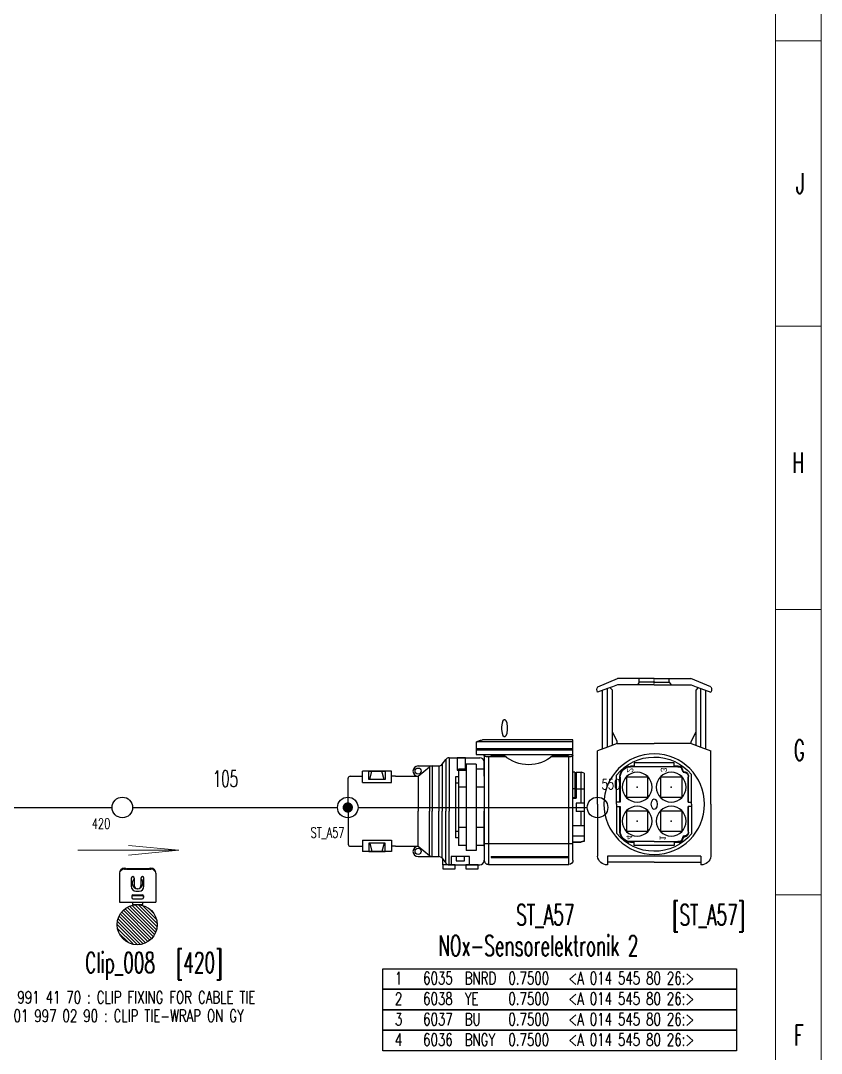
# Model space of a CAD drawing. Extents: x 69 to 1887, y 24 to 936.
# Drawn here: x 1363.5 to 1557.9, y 401.3 to 652.1 of the extents above; entities that cross this region are included whole.
import ezdxf

# ---------------------------------------------------------------- set-up
doc = ezdxf.new("R2010")
doc.units = 0
doc.linetypes.add('DOT', pattern=[0.25, 0, -0.25])
doc.layers.get('0').update_dxf_attribs({"linetype": 'CONTINUOUS'})
for name, color, linetype in [('LAYER_0', 7, 'CONTINUOUS'), ('SELECTION', 7, 'CONTINUOUS'), ('SYMBOLS', 7, 'CONTINUOUS')]:
    doc.layers.add(name, color=color, linetype=linetype)
doc.styles.add('HS-BUNDLE-DIMENSION', font='ROMANS.SHX', dxfattribs={"width": 0.6, "height": 4})
doc.styles.add('HS-COMP-DESCRIPTION', font='ROMANS.SHX', dxfattribs={"width": 0.6, "height": 5})
doc.styles.add('HS-DRAWING-FRAME', font='ROMANS.SHX', dxfattribs={"width": 0.6, "height": 5})
doc.styles.add('HS-NODE', font='ROMANS.SHX', dxfattribs={"width": 0.7, "height": 2.5})
doc.styles.add('HS-PART-NO', font='ROMANS.SHX', dxfattribs={"width": 0.7, "height": 3})
doc.styles.add('HS-WIRE', font='ROMANS.SHX', dxfattribs={"width": 0.7, "height": 3})
doc.linetypes.add('PFA Top 260 NW 10', pattern='A,0.0001,-0.2,[132,ltypeshp.shx,S=0.2,R=0,X=-0.2,Y=0],-0.2', length=0.4001)

# ---------------------------------------------------------------- blocks, each defined once
blk = doc.blocks.new('P00117211')
at = {"layer": 'LAYER_0', "color": 7}
for points in [[(-8.45, 8.35), (-16.43, 0.37)], [(-16.32, -0.93), (-7.15, 8.23)], [(-16.3, 1.92), (-10, 8.21)], [(-6.01, 7.96), (-16.04, -2.07)], [(-15.65, -3.09), (-5, 7.56)], [(-12.1, 7.53), (-15.6, 4.03)], [(-4.08, 7.06), (-15.14, -4)], [(-14.55, -4.82), (-3.26, 6.47)], [(-2.52, 5.79), (-13.88, -5.56)], [(-13.11, -6.21), (-1.88, 5.02)], [(0.98, 7.56), (0.98, -7.44)], [(14.2, 6.74), (13.32, 7.54)], [(14.68, 5.55), (14.68, 5.07)], [(14.98, 5.08), (14.68, 5.07)], [(14.91, 4.37), (14.68, 4.33)], [(14.68, 4.33), (14.68, -4.34)], [(14.91, 4.37), (14.91, -4.35)], [(14.98, 5.56), (14.98, 5.08)], [(-1.32, 4.17), (-12.26, -6.77)], [(-11.31, -7.23), (-0.85, 3.23)], [(-0.5, 2.16), (-10.25, -7.59)], [(-9.06, -7.81), (-0.28, 0.97)], [(0.98, 2.15), (-0.03, 2.15), (-0.03, -2.11), (0.98, -2.11)], [(2.36, 2), (2.35, -1.88)], [(3.71, 2.01), (3.71, -1.89)], [(-0.24, -0.41), (-7.68, -7.84)], [(-6, -7.58), (-0.52, -2.1)], [(-1.81, -4.81), (-3.27, -6.26)], [(14.21, -6.61), (13.35, -7.41)], [(14.68, -4.34), (14.91, -4.35)], [(14.68, -4.96), (14.68, -5.44)], [(14.98, -4.96), (14.68, -4.96)], [(14.98, -4.96), (14.98, -5.44)]]:
    blk.add_lwpolyline(points, dxfattribs=at)
blk.add_circle((-8.33, 0.24), 8.28, dxfattribs=at)
for centre, radius, start, end in [((12.98, 5.56), 2, 0, 90), ((12.98, 5.56), 1.7, 0, 44.133), ((15.18, 4.7), 0.623, 142.62, 216.47), ((15.34, 4.68), 0.535, 131.49, 217.58), ((3.21, 2.01), 0.5, 0, 90), ((8.78, 0.09), 2.24, 36.794, 321.01), ((3.21, -1.89), 0.5, 270, 0), ((12.98, -5.44), 2, 270, 0), ((12.98, -5.44), 1.7, 316.49, 0), ((15.02, -4.64), 0.46, 138.25, 223.06), ((15.22, -4.62), 0.417, 138.87, 235.01)]:
    blk.add_arc(centre, radius, start, end, dxfattribs=at)
at = {"layer": 'SYMBOLS', "color": 7}
for points in [[(12.98, 7.56), (0.98, 7.56)], [(3.21, 2.51), (2.85, 2.51)], [(3.55, 2.51), (3.21, 2.51)], [(4.05, 2.01), (4.05, -1.89)], [(5.55, 0.77), (5.55, -0.57)], [(6.55, -0.02), (6.55, 0.13)], [(10.93, 2.68), (7.46, 2.68)], [(10.93, 1.43), (7.85, 1.43)], [(3.21, -2.39), (2.85, -2.39)], [(3.55, -2.39), (3.21, -2.39)], [(7.47, -2.57), (10.93, -2.57)], [(10.93, -1.32), (7.85, -1.32)], [(12.98, -7.44), (0.98, -7.44)]]:
    blk.add_lwpolyline(points, dxfattribs=at)
for centre, radius, start, end in [((2.86, 2), 0.5, 90, 180), ((3.55, 2.01), 0.5, 0, 90), ((7.55, 0.68), 2, 90, 180), ((7.85, 0.13), 1.3, 90, 180), ((10.93, 2.06), 0.62, 0, 90), ((10.93, 2.05), 0.62, 270, 0), ((2.85, -1.88), 0.5, 180, 270), ((3.55, -1.89), 0.5, 270, 0), ((7.55, -0.57), 2, 180, 270), ((7.85, -0.02), 1.3, 180, 270), ((10.93, -1.94), 0.62, 0, 90), ((10.93, -1.95), 0.62, 270, 0)]:
    blk.add_arc(centre, radius, start, end, dxfattribs=at)
blk = doc.blocks.new('AMP12_91', base_point=(140.15, 116.07))
at = {"layer": 'LAYER_0', "color": 7}
for points in [[(124.69, 143.08), (99.823, 143.08)], [(124.69, 143.08), (150.22, 143.08)], [(151.94, 138.37), (150.22, 143.08)], [(179.9, 138.36), (178.18, 143.07)], [(180.69, 143.03), (184.61, 133.61)], [(99.823, 138.39), (95.669, 138.39)], [(97.05, 116.07), (97.05, 138.41)], [(99.823, 138.39), (99.823, 93.743)], [(151.08, 140.73), (179.04, 140.73)], [(153.66, 133.66), (151.94, 138.37)], [(151.94, 138.37), (179.9, 138.37)], [(180.75, 136.02), (179.9, 138.36)], [(124.69, 133.93), (110.57, 133.93)], [(123.65, 133.94), (123.65, 132.3)], [(124.69, 133.93), (138.81, 133.93)], [(125.65, 132.3), (125.65, 133.94)], [(152.78, 136.02), (179.04, 136.02)], [(153.66, 133.66), (154.54, 133.66)], [(153.66, 133.66), (153.66, 116.07)], [(154.54, 133.66), (159.27, 136.02)], [(179.04, 136.02), (180.33, 137.19)], [(181.62, 133.65), (180.75, 136.02)], [(181.62, 125.74), (181.62, 133.65)], [(184.63, 116.07), (184.61, 133.61)], [(109.02, 130.1), (106.64, 129.05)], [(109.45, 129.96), (107.07, 128.91)], [(109.45, 129.96), (109.45, 130.47)], [(111.33, 132.44), (123.65, 132.44)], [(111.57, 119.19), (121.57, 119.19), (121.57, 129.19), (111.57, 129.19), (111.57, 119.19)], [(111.77, 132.3), (123.65, 132.3)], [(125.65, 132.44), (137.86, 132.44)], [(125.65, 132.3), (137.6, 132.3)], [(127.81, 119.19), (137.81, 119.19), (137.81, 129.19), (127.81, 129.19), (127.81, 119.19)], [(139.93, 129.96), (142.3, 128.91)], [(139.93, 129.96), (142.3, 128.91)], [(140.17, 130.1), (142.55, 129.05)], [(140.17, 130.1), (142.55, 129.05)], [(104.89, 125.58), (104.89, 116.07)], [(106.57, 125.58), (104.89, 125.58)], [(106.37, 127.44), (106.37, 125.58)], [(106.8, 116.07), (106.8, 127.32)], [(142.57, 127.3), (142.57, 116.07)], [(142.8, 125.58), (144.48, 125.58)], [(142.82, 127.44), (142.82, 125.58)], [(144.48, 125.58), (144.48, 116.07)], [(181.63, 116.07), (181.62, 125.74)], [(182.97, 123.26), (181.64, 124.1)], [(182.97, 116.07), (182.97, 123.26)], [(182.97, 123.26), (184.62, 123.26)], [(97.05, 116.07), (97.05, 93.725)], [(104.89, 116.07), (104.89, 106.55)], [(106.8, 116.07), (106.8, 104.71)], [(127.21, 116.06), (126.87, 116.76), (125.94, 117.27), (124.68, 117.46), (123.42, 117.27), (122.49, 116.76), (122.16, 116.07), (122.5, 115.37), (123.43, 114.86), (124.7, 114.68), (125.96, 114.86), (126.88, 115.37), (127.21, 116.06)], [(142.57, 116.07), (142.57, 104.73)], [(144.48, 116.07), (144.48, 106.55)], [(153.66, 98.47), (153.66, 116.07)], [(181.63, 116.07), (181.62, 106.39)], [(182.97, 116.07), (182.97, 108.87)], [(184.63, 116.07), (184.61, 98.521)], [(111.57, 102.95), (121.57, 102.95), (121.57, 112.95), (111.57, 112.95), (111.57, 102.95)], [(127.81, 102.95), (137.81, 102.95), (137.81, 112.95), (127.81, 112.95), (127.81, 102.95)], [(182.97, 108.87), (181.64, 108.04)], [(182.97, 108.87), (184.62, 108.87)], [(104.89, 106.55), (106.57, 106.55)], [(106.47, 106.55), (106.47, 104.73)], [(144.48, 106.55), (142.8, 106.55)], [(142.82, 106.55), (142.82, 104.73)], [(181.62, 106.39), (181.62, 98.486)], [(111.5, 99.737), (123.65, 99.737)], [(123.65, 99.827), (111.72, 99.827)], [(123.65, 98.013), (123.65, 99.825)], [(137.59, 99.827), (125.65, 99.827)], [(125.65, 99.825), (125.65, 98.013)], [(125.65, 99.737), (137.85, 99.737)], [(99.823, 93.743), (95.669, 93.743)], [(124.69, 98.018), (110.79, 98.018)], [(124.69, 98.018), (138.58, 98.018)], [(151.94, 93.76), (150.22, 89.049)], [(153.66, 98.47), (151.94, 93.76)], [(151.94, 93.76), (179.9, 93.76)], [(152.78, 96.115), (179.04, 96.115)], [(153.66, 98.47), (154.54, 98.47)], [(154.54, 98.47), (159.27, 96.115)], [(179.9, 93.777), (178.18, 89.066)], [(179.04, 96.115), (180.33, 94.946)], [(180.75, 96.115), (179.9, 93.777)], [(180.69, 89.1), (184.61, 98.521)], [(181.62, 98.486), (180.75, 96.115)], [(124.69, 89.049), (99.823, 89.049)], [(124.69, 89.049), (150.22, 89.049)], [(151.08, 91.405), (179.04, 91.405)]]:
    blk.add_lwpolyline(points, dxfattribs=at)
at = {"layer": 'LAYER_0', "color": 7, "linetype": 'DOT'}
blk.add_lwpolyline([(181.63, 116.07), (184.63, 116.07)], dxfattribs=at)
blk.add_lwpolyline([(181.63, 116.07), (184.63, 116.07)], dxfattribs=at)
at = {"layer": 'LAYER_0', "color": 7}
for centre, radius in [((124.69, 116.07), 24.017), ((116.57, 124.19), 7.12), ((132.81, 124.19), 7.12), ((116.57, 107.95), 7.12), ((132.81, 107.95), 7.12)]:
    blk.add_circle(centre, radius, dxfattribs=at)
for centre, radius, start, end in [((100.39, 138.39), 4.725, 97.041, 180.04), ((179.41, 141.28), 2.168, 53.946, 124.5), ((125.47, 116.07), 23.278, 129.84, 230.9), ((123.9, 116.07), 23.278, 309.13, 50.152), ((114.09, 126.98), 7.732, 164.43, 176.55), ((114.52, 126.84), 7.732, 164.43, 176.55), ((111.1, 130.35), 2.097, 176.56, 186.84), ((111.1, 130.35), 2.097, 83.646, 176.56), ((111.53, 130.21), 2.097, 176.56, 186.84), ((111.53, 130.21), 2.097, 83.646, 176.56), ((137.84, 130.21), 2.097, 3.4424, 96.354), ((138.09, 130.35), 2.097, 3.4424, 96.354), ((137.84, 130.21), 2.097, 353.16, 3.4424), ((138.09, 130.35), 2.097, 353.16, 3.4424), ((134.85, 126.84), 7.732, 3.4502, 15.569), ((135.1, 126.98), 7.732, 3.4502, 15.569), ((111.47, 104.74), 5, 180.1, 269.61), ((111.8, 104.84), 5, 180.1, 269.61), ((137.57, 104.84), 5, 270.39, 359.9), ((137.81, 104.74), 5, 270.39, 359.9), ((100.39, 93.74), 4.725, 179.96, 262.96), ((179.41, 90.853), 2.168, 235.5, 306.05)]:
    blk.add_arc(centre, radius, start, end, dxfattribs=at)
for p in [(116.57, 124.19), (132.81, 124.19), (116.57, 107.95), (132.81, 107.95)]:
    blk.add_point(p, dxfattribs=at)
for s, p in [('1', (107.42, 118.66)), ('3', (139.95, 119.19)), ('4', (107.76, 102.69)), ('2', (139.76, 103.14))]:
    blk.add_text(s, height=3, dxfattribs=at).set_placement(p)
blk = doc.blocks.new('418105052')
at = {"linetype": 'Continuous'}
for p, q in [((0, 0), (-16.6, 0)), ((-15.3, 0), (-15.3, -2.7)), ((-12.7, -2.7), (-12.7, 0)), ((-9.3, 0), (-9.3, -1.95)), ((-7.3, 0), (-7.3, -1.95)), ((-3.9, 0), (-3.9, -1.95)), ((0, 0), (0.2, -0.75)), ((-16.6, 0), (-16.8, -0.75)), ((-16.8, -0.75), (-16.72, -0.75)), ((-16.8, -2.7), (-16.8, -0.75)), ((-16.72, -2.7), (-16.72, -0.75)), ((-12.7, -0.75), (-9.3, -0.75)), ((-7.3, -1.95), (-9.3, -1.95)), ((-7.3, -0.75), (0.2, -0.75)), ((0.2, -1.95), (-6.05, -1.95)), ((-6.05, -2.7), (-6.05, -1.95)), ((0.2, -2.25), (-6, -2.25)), ((-6, -2.25), (-6, -2.7)), ((-3.8, -2.25), (-3.8, -2.7)), ((-3.7, -1.95), (-3.7, -2.25)), ((-1.8, -1.95), (-1.8, -2.25)), ((0.2, -1.95), (0.2, -0.75)), ((0.2, -2.25), (0.2, -2.7)), ((-22.15, -3.7), (3.95, -3.7)), ((-22.15, -4.2), (-22.15, -3.7)), ((-22.15, -23.25), (-22.15, -4.2)), ((-22.15, -4.2), (-22.15, -4.2)), ((-21.15, -2.7), (8.05, -2.7)), ((-20.45, -22.55), (-20.45, -3.8)), ((-20.45, -3.8), (-20.28, -3.8)), ((-20.28, -22.55), (-20.28, -3.8)), ((-17.15, -2.7), (-17.15, -24.25)), ((3.95, -3.7), (3.95, -7.94)), ((4.27, -3.8), (4.27, -7.56)), ((4.55, -3.8), (4.27, -3.8)), ((4.55, -26.25), (4.55, -2.7)), ((5.55, -2.7), (5.55, -26.25)), ((5.92, -2.7), (5.92, -26.25)), ((7.63, -2.7), (7.63, -26.06)), ((8.05, -2.7), (8.05, -24.65)), ((3.95, -19.01), (3.95, -23.25)), ((4.27, -19.39), (4.27, -22.65)), ((-20.28, -22.55), (-20.45, -22.55)), ((4.55, -22.55), (4.27, -22.55)), ((3.95, -23.25), (-22.15, -23.25)), ((4.55, -24.25), (-21.14, -24.25)), ((-17.55, -24.25), (-17.55, -26.25)), ((-13.19, -24.25), (-13.19, -26.25)), ((-3.41, -24.25), (-3.41, -26.25)), ((0.95, -24.25), (0.95, -26.25)), ((4.55, -22.65), (4.27, -22.65)), ((2.2, -26.25), (-18.8, -26.25)), ((-18.8, -26.25), (-18.8, -28.65)), ((2.2, -26.25), (2.2, -28.65)), ((7.51, -26.25), (4.55, -26.25)), ((2.2, -28.65), (-18.8, -28.65)), ((-17.55, -28.65), (-17.55, -30.5)), ((-13.19, -28.65), (-13.19, -30.5)), ((-3.41, -28.65), (-3.41, -30.5)), ((0.95, -28.65), (0.95, -30.5)), ((0.95, -30.5), (-17.55, -30.5)), ((-15.7, -30.5), (-15.7, -31.25)), ((-0.9, -31.25), (-15.7, -31.25)), ((-14.2, -30.5), (-14.2, -31.25)), ((-2.4, -30.5), (-2.4, -31.25)), ((-0.9, -30.5), (-0.9, -31.25))]:
    blk.add_line(p, q, dxfattribs=at)
for centre, radius, start, end in [((-21.15, -3.7), 1, 90, 180), ((11.05, -13.48), 9, 138.88, 221.12)]:
    blk.add_arc(centre, radius, start, end, dxfattribs=at)
for points, start_tangent, end_tangent in [([(-16.52, 0), (-16.58, -0.25), (-16.65, -0.5), (-16.72, -0.75)], (-0.264057, -0.964507), (-0.263542, -0.964648)), ([(4.27, -2.7), (4.19, -2.74), (4.11, -2.84), (4.04, -3), (3.99, -3.21), (3.96, -3.45), (3.95, -3.7)], (-1, 0), (0, -1)), ([(-22.15, -23.25), (-22.11, -23.51), (-22.1, -23.53)], (0, -1), (0.280583, -0.95983)), ([(-21.14, -24.25), (-21.4, -24.22), (-21.65, -24.12), (-21.85, -23.96), (-22.01, -23.75), (-22.11, -23.51), (-22.15, -23.25)], (-1, 0), (0, 1)), ([(-21.4, -24.22), (-21.14, -24.25)], (0.966808, -0.255504), (1, 0)), ([(3.95, -23.25), (3.96, -23.5), (3.99, -23.74), (4.04, -23.95), (4.11, -24.11), (4.19, -24.21), (4.27, -24.25)], (0, -1), (1, 0)), ([(7.63, -26.06), (7.86, -25.6), (8, -25.13), (8.05, -24.65)], (0.517836, 0.85548), (0, 1)), ([(7.51, -26.25), (7.55, -26.19), (7.59, -26.12), (7.63, -26.06)], (0.542326, 0.840168), (0.517836, 0.85548))]:
    blk.add_spline(points, degree=3, dxfattribs=dict(at, start_tangent=start_tangent, end_tangent=end_tangent))
at = {"layer": 'LAYER_0', "color": 7, "xscale": 0.5088066779671179, "yscale": 0.5088066779671179, "zscale": 0.5088066779671179}
blk.add_blockref('AMP12_91', (0.33, 17.02), dxfattribs=at)
blk = doc.blocks.new('COVER_86', base_point=(148.63, 103.23))
at = {"layer": 'SELECTION', "color": 7}
for points in [[(135.72, 115.73), (133.13, 115.73)], [(136.53, 115.73), (136.53, 116.73), (133.53, 116.73), (133.53, 115.73), (136.53, 115.73)], [(140.13, 115.73), (135.63, 115.73), (135.63, 113.73), (140.13, 113.73), (140.13, 115.73)], [(140.63, 115.73), (135.72, 115.73)], [(142.13, 115.73), (142.13, 116.73), (139.13, 116.73), (139.13, 115.73), (142.13, 115.73)], [(140.13, 113.73), (140.13, 115.73)], [(140.63, 115.73), (140.63, 102.73)], [(141.13, 115.73), (142.13, 115.73)], [(142.13, 115.73), (142.13, 114.73)], [(132.13, 111.23), (132.13, 114.73)], [(138.88, 113.73), (138.88, 114.73), (136.88, 114.73), (136.88, 113.73), (138.88, 113.73)], [(142.33, 114.13), (141.43, 115.33)], [(141.43, 115.33), (141.43, 102.73)], [(142.13, 114.73), (142.13, 114.39)], [(142.33, 114.13), (142.33, 102.73)], [(144.77, 113.73), (143.13, 113.73)], [(143.13, 113.73), (143.13, 102.73)], [(148.14, 113.73), (144.77, 113.73)], [(144.77, 113.73), (144.77, 102.73)], [(148.13, 111.23), (145.42, 113.49)], [(145.42, 113.49), (145.42, 102.73)], [(132.13, 111.23), (132.13, 102.73)], [(148.13, 111.23), (148.13, 102.73)], [(153.63, 111.23), (148.13, 111.23), (148.13, 111.23)], [(153.63, 111.23), (154.63, 111.23)], [(154.63, 111.2), (154.63, 112.48)], [(154.63, 112.48), (161.63, 112.48)], [(154.63, 109.73), (154.63, 111.2)], [(156.13, 112.48), (156.13, 110.48)], [(160.13, 112.48), (156.13, 112.48)], [(156.13, 110.48), (160.13, 110.48)], [(156.38, 110.48), (156.92, 112.48)], [(159.88, 110.48), (159.35, 112.48)], [(160.13, 110.48), (160.13, 110.48), (160.13, 112.48), (160.13, 112.48)], [(161.63, 111.2), (161.63, 112.48)], [(162.63, 111.23), (161.63, 111.23)], [(161.63, 109.73), (161.63, 111.2)], [(164.63, 111.23), (162.63, 111.23)], [(165.13, 102.71), (165.13, 110.73)], [(161.63, 109.73), (154.63, 109.73)], [(132.13, 94.23), (132.13, 102.73)], [(140.63, 89.728), (140.63, 102.73)], [(141.43, 90.131), (141.43, 102.73)], [(142.33, 91.329), (142.33, 102.73)], [(143.13, 91.73), (143.13, 102.73)], [(144.77, 91.73), (144.77, 102.73)], [(145.42, 91.967), (145.42, 102.73)], [(148.13, 94.23), (148.13, 102.73)], [(165.13, 102.74), (165.13, 94.727)], [(154.63, 95.727), (154.63, 94.261)], [(161.63, 95.727), (154.63, 95.727)], [(161.63, 95.727), (161.63, 94.261)], [(132.13, 94.23), (132.13, 90.728)], [(148.13, 94.23), (145.42, 91.965)], [(153.63, 94.227), (148.13, 94.227), (148.13, 94.23)], [(153.63, 94.227), (154.63, 94.227)], [(154.63, 94.261), (154.63, 92.98)], [(154.63, 92.98), (161.63, 92.98)], [(156.13, 92.98), (156.13, 94.98)], [(156.13, 94.98), (160.13, 94.98)], [(160.13, 92.98), (156.13, 92.98)], [(156.38, 94.98), (156.92, 92.98)], [(159.88, 94.98), (159.35, 92.98)], [(160.13, 94.98), (160.13, 94.98), (160.13, 92.98), (160.13, 92.98)], [(161.63, 94.261), (161.63, 92.98)], [(162.63, 94.227), (161.63, 94.227)], [(164.63, 94.227), (162.63, 94.227)], [(136.63, 89.728), (138.63, 89.728), (138.63, 92.729), (136.63, 92.729), (136.63, 89.728)], [(142.33, 91.329), (141.43, 90.131)], [(144.77, 91.73), (143.13, 91.73)], [(148.14, 91.73), (144.77, 91.73)], [(135.72, 89.728), (133.13, 89.728)], [(140.63, 89.728), (135.72, 89.728)]]:
    blk.add_lwpolyline(points, dxfattribs=at)
for centre in [(148.14, 112.48), (148.14, 92.98)]:
    blk.add_circle(centre, 0.75, dxfattribs=at)
for centre, radius, start, end in [((133.13, 114.73), 1, 90, 180), ((140.63, 114.73), 1, 36.687, 90), ((143.13, 114.73), 1, 216.8, 270), ((144.77, 112.73), 1, 49.727, 90), ((148.14, 112.48), 1.25, 270, 90), ((164.63, 110.73), 0.5, 0, 90), ((148.14, 92.98), 1.25, 270, 90), ((164.63, 94.727), 0.5, 270, 0), ((133.13, 90.728), 1, 180, 270), ((143.13, 90.73), 1, 90, 143.2), ((144.77, 92.73), 1, 270, 310.27), ((140.63, 90.728), 1, 270, 323.31)]:
    blk.add_arc(centre, radius, start, end, dxfattribs=at)
blk = doc.blocks.new('418889530')
at = {"layer": 'SELECTION', "color": 7}
blk.add_blockref('COVER_86', (-1.04, 0.26), dxfattribs=at)

msp = doc.modelspace()

# ---------------------------------------------------------------- linework, layer by layer
at = {"color": 7, "lineweight": 20, "ltscale": 3}
for p, q in [((1557.93, 864.76), (1557.93, 23.96)), ((1557.93, 864.69), (1557.93, 23.76)), ((1546.82, 854.49), (1546.82, 34.03)), ((1546.82, 647.15), (1557.93, 647.15)), ((1546.82, 577.87), (1546.82, 647.15)), ((1557.93, 647.15), (1557.93, 577.87)), ((1557.93, 577.87), (1546.82, 577.87)), ((1546.82, 509.06), (1557.93, 509.06)), ((1546.82, 439.78), (1546.82, 509.06)), ((1557.93, 509.06), (1557.93, 439.78)), ((1401.92, 450.63), (1389.66, 451.81)), ((1377.4, 450.63), (1401.92, 450.63)), ((1401.92, 450.63), (1389.66, 449.47)), ((1557.93, 439.78), (1546.82, 439.78))]:
    msp.add_line(p, q, dxfattribs=at)
at = {"color": 7, "lineweight": 20}
msp.add_line((1557.93, 23.76), (1557.93, 864.76), dxfattribs=at)
at = {"color": 7, "linetype": 'Continuous'}
msp.add_lwpolyline([(1442.32, 461.01, 1.25, 1.25, 1), (1443.57, 461.01, 1.25, 1.25, 1)], format="xyseb", close=True, dxfattribs=at)
at = {"color": 7, "linetype": 'PFA Top 260 NW 10', "ltscale": 8}
for points in [[(1305.66, 461.01), (1385.71, 461.01)], [(1390.71, 461.01), (1440.44, 461.01)]]:
    msp.add_lwpolyline(points, dxfattribs=at)
at = {"color": 7, "ltscale": 8}
msp.add_lwpolyline([(1445.44, 461.01), (1501.09, 461.01)], dxfattribs=at)
at = {"color": 250, "linetype": 'Continuous'}
for points in [[(1451.44, 416.86), (1451.44, 421.84), (1537.34, 421.84), (1537.34, 416.86), (1451.44, 416.86)], [(1451.44, 411.88), (1451.44, 416.86), (1537.34, 416.86), (1537.34, 411.88), (1451.44, 411.88)], [(1451.44, 406.9), (1451.44, 411.88), (1537.34, 411.88), (1537.34, 406.9), (1451.44, 406.9)], [(1451.44, 401.92), (1451.44, 406.9), (1537.34, 406.9), (1537.34, 401.92), (1451.44, 401.92)]]:
    msp.add_lwpolyline(points, dxfattribs=at)
at = {"color": 7, "linetype": 'Continuous'}
for centre in [(1388.21, 461.01), (1442.94, 461.01), (1503.59, 461.01)]:
    msp.add_circle(centre, 2.5, dxfattribs=at)

# ---------------------------------------------------------------- block references
at = {"color": 1, "lineweight": 20, "xscale": -1, "rotation": 270}
msp.add_blockref('418105052', (1500.33, 469.35), dxfattribs=at)
at = {"color": 1, "lineweight": 20, "rotation": 180}
msp.add_blockref('418889530', (1458.5, 459.85), dxfattribs=at)
at = {"color": 1, "lineweight": 20, "xscale": 0.5877873446144816, "yscale": 0.5877873446144816, "zscale": 0.5877873446144816, "rotation": 90}
msp.add_blockref('P00117211', (1391.95, 437.44), dxfattribs=at)

# ---------------------------------------------------------------- texts
at = {"color": 7, "lineweight": 20, "style": 'HS-DRAWING-FRAME', "width": 0.6}
for s, p in [('J', (1551.78, 610.05)), ('H', (1550.91, 542.25)), ('G', (1551.24, 472.41)), ('F', (1551.3, 403.22))]:
    msp.add_text(s, height=5, dxfattribs=at).set_placement(p)
at = {"color": 7, "linetype": 'Continuous', "ltscale": 8, "style": 'HS-BUNDLE-DIMENSION', "width": 0.6}
for s, rotation, p in [('0', 359.9999, (1480, 478.27)), ('105', 0, (1410.14, 466.02))]:
    msp.add_text(s, height=4, rotation=rotation, dxfattribs=at).set_placement(p)
at = {"color": 7, "linetype": 'Continuous'}
for s, height, style, width, p in [('550', 2.5, 'HS-NODE', 0.7, (1504.61, 465.41)), ('420', 2.5, 'HS-NODE', 0.7, (1380.78, 455.86)), ('ST_A57', 2.5, 'HS-NODE', 0.7, (1433.9, 453.66)), ('ST_A57', 5, 'HS-COMP-DESCRIPTION', 0.6, (1483.83, 432.45)), (' [ST_A57]', 5, 'HS-COMP-DESCRIPTION', 0.6, (1519.62, 432.45)), ('NOx-Sensorelektronik 2', 5, 'HS-COMP-DESCRIPTION', 0.6, (1464.91, 424.95)), (' [420]', 5, 'HS-COMP-DESCRIPTION', 0.6, (1399.16, 420.83)), ('Clip_008', 5, 'HS-COMP-DESCRIPTION', 0.6, (1379.16, 420.83)), (' 1  ', 3, 'HS-WIRE', 0.7, (1452.94, 418.06)), ('CUST A 003 991 41 70 : CLIP FIXING FOR CABLE TIE', 3, 'HS-PART-NO', 0.7, (1344.27, 413.42)), (' 2  ', 3, 'HS-WIRE', 0.7, (1452.94, 413.08)), ('CUST A 901 997 02 90 : CLIP TIE-WRAP ON GY', 3, 'HS-PART-NO', 0.7, (1348.37, 408.92)), (' 3  ', 3, 'HS-WIRE', 0.7, (1452.94, 408.1)), (' 4  ', 3, 'HS-WIRE', 0.7, (1452.94, 403.12))]:
    msp.add_text(s, height=height, dxfattribs=dict(at, style=style, width=width)).set_placement(p)
at = {"color": 0, "linetype": 'Continuous', "style": 'HS-WIRE', "width": 0.7}
for s, p in [('6035 ', (1461.24, 418.06)), ('BNRD ', (1471.34, 418.06)), ('0.7500 ', (1481.94, 418.06)), (' <A 014 545 80 26:>  ', (1495.04, 418.06)), ('6038 ', (1461.24, 413.08)), ('YE ', (1471.34, 413.08)), ('0.7500 ', (1481.94, 413.08)), (' <A 014 545 80 26:>  ', (1495.04, 413.08)), ('6037 ', (1461.24, 408.1)), ('BU ', (1471.34, 408.1)), ('0.7500 ', (1481.94, 408.1)), (' <A 014 545 80 26:>  ', (1495.04, 408.1)), ('6036 ', (1461.24, 403.12)), ('BNGY ', (1471.34, 403.12)), ('0.7500 ', (1481.94, 403.12)), (' <A 014 545 80 26:>  ', (1495.04, 403.12))]:
    msp.add_text(s, height=3, dxfattribs=at).set_placement(p)

doc.saveas('drawing.dxf')
